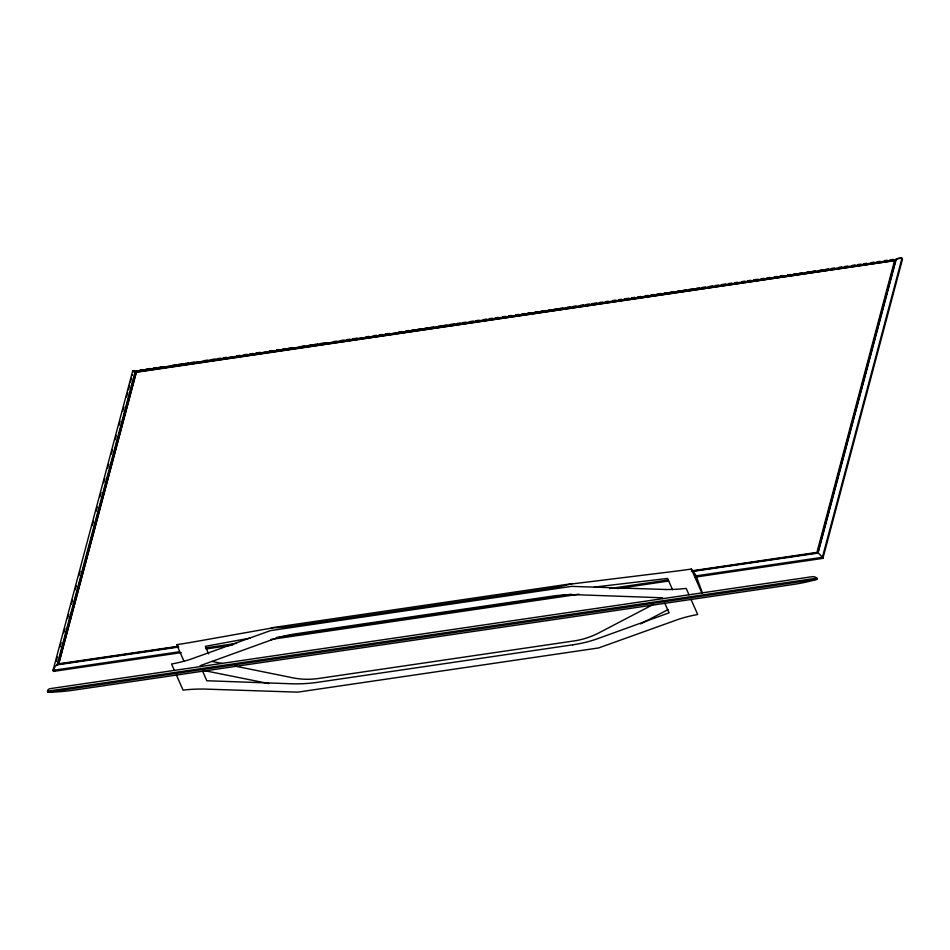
<?xml version="1.0" encoding="UTF-8"?>
<svg xmlns="http://www.w3.org/2000/svg" width="950" height="950" viewBox="0 0 950 950"><rect width="100%" height="100%" fill="white"/><g stroke="black" fill="none" stroke-linecap="round" stroke-linejoin="round"><path stroke-width="1.43" d="M56.181 661.378L57.321 657.091M59.981 647.081L61.121 642.794M63.781 632.783L64.921 628.496M67.593 618.486L68.733 614.199M71.392 604.188L72.532 599.901M75.192 589.891L76.344 585.604M79.004 575.593L80.144 571.306M92.316 525.552L93.456 521.265M96.116 511.254L97.268 506.968M99.928 496.957L101.068 492.67M103.728 482.659L104.868 478.372M107.54 468.362L108.68 464.075M111.34 454.064L112.48 449.777M115.14 439.767L116.28 435.48M118.952 425.469L120.092 421.183M122.752 411.172L123.892 406.885M126.552 396.874L127.692 392.588M128.464 389.726L129.604 385.439M130.364 382.577L131.504 378.29M132.264 375.428L132.454 374.704M178.826 646.998L57.131 664.869L135.244 371.296L896.171 259.516L818.045 553.09L693.049 571.354M57.712 664.679L135.791 371.628L57.902 664.335L57.131 664.869M136.361 371.996L58.722 663.777L136.361 371.996L894.579 260.609L816.941 552.389L692.277 570.772M818.045 553.09L817.511 552.758L895.399 260.051L896.171 259.516M817.772 553.031L895.731 260.015L135.244 371.296M695.151 577.137L822.89 558.362L902.5 259.148L901.336 257.842L898.142 258.341A8.206 6.306 -52.9 0 0 896.669 259.16M894.579 260.609L136.562 372.234M653.493 604.342L599.106 632.771A87.103 81.071 -77.5 0 1 573.776 640.977L318.915 678.431A87.103 81.071 -77.5 0 1 292.683 677.801L235.018 666.092M640.597 623.901L667.969 609.663M271.724 639.789L200.165 665.689L200.545 666.544M695.792 575.142L691.327 569.074A97.292 7.707 -6.7 0 1 686.197 569.786L684.475 570.024A95.475 7.564 -6.7 0 1 670.522 571.829L570.297 584.131A129.901 76.273 -23.8 0 1 548.851 588.537L293.894 625.991A129.901 76.273 -23.8 0 1 273.137 627.796L195.035 641.678A95.475 7.564 -6.7 0 1 183.089 643.684L181.521 643.934A97.292 7.707 -6.7 0 1 176.7 644.67L184.11 661.497M250.159 638.091L205.319 646.344L208.632 653.885M135.601 370.69L132.667 371.117L53.046 670.332L53.509 671.389L181.248 652.626M140.006 370.037L142.939 369.609M145.873 369.182L150.278 368.529M153.223 368.101L156.156 367.662M159.089 367.234L162.023 366.807M172.306 365.299L175.239 364.859M178.184 364.432L182.59 363.791M185.523 363.351L188.456 362.924M191.389 362.496L194.334 362.057M204.606 360.549L207.539 360.121M211.945 359.468L214.89 359.041M217.823 358.613L220.756 358.174M223.701 357.746L226.634 357.319M236.906 355.799L239.851 355.371M244.257 354.73L247.19 354.291M250.123 353.863L253.056 353.436M256.001 352.996L260.407 352.355M269.206 351.061L272.151 350.633M276.557 349.98L279.49 349.553M282.423 349.113L285.368 348.686M288.301 348.258L292.707 347.605M301.518 346.311L304.451 345.883M308.857 345.23L311.79 344.803M314.723 344.375L317.668 343.947M320.601 343.508L325.007 342.867M333.818 341.572L336.751 341.133M341.157 340.492L344.09 340.064M347.035 339.625L349.968 339.197M352.901 338.77L357.307 338.117M366.118 336.822L369.051 336.395M373.457 335.742L376.39 335.314M379.335 334.887L382.268 334.447M385.201 334.02L389.607 333.367M398.418 332.084L401.351 331.645M405.757 331.004L408.702 330.564M411.635 330.137L414.568 329.709M417.501 329.27L421.907 328.629M424.852 328.201L427.785 327.762M430.718 327.334L433.663 326.907M438.057 326.254L441.002 325.826M443.935 325.387L446.868 324.959M449.813 324.532L454.219 323.879M457.152 323.451L460.085 323.024M463.018 322.584L465.963 322.157M470.369 321.516L473.302 321.076M476.235 320.649L479.168 320.221M483.574 319.568L486.519 319.141M489.452 318.701L492.385 318.274M495.33 317.846L498.263 317.407M502.669 316.766L505.602 316.338M508.535 315.899L511.48 315.471M515.886 314.818L518.819 314.391M521.752 313.963L524.685 313.524M527.63 313.096L530.563 312.669M534.969 312.016L537.902 311.588M540.847 311.161L543.78 310.721M548.186 310.08L551.119 309.652M554.052 309.213L556.997 308.786M559.93 308.358L562.863 307.919M567.269 307.277L570.202 306.838M573.147 306.411L576.08 305.983M580.486 305.33L583.419 304.902M586.352 304.475L589.297 304.036M592.23 303.608L596.636 302.955M599.569 302.527L602.514 302.1M605.447 301.661L608.38 301.233M612.786 300.592L615.719 300.152M618.664 299.725L621.597 299.298M624.53 298.858L628.936 298.217M631.869 297.789L634.814 297.35M637.747 296.923L640.68 296.495M645.086 295.842L648.019 295.414M650.964 294.975L653.897 294.548M656.83 294.12L661.236 293.467M664.181 293.039L667.114 292.612M670.047 292.173L672.98 291.745M677.386 291.092L680.331 290.664M683.264 290.237L686.197 289.798M689.13 289.37L693.536 288.729M696.481 288.289L699.414 287.862M702.347 287.434L705.292 286.995M709.697 286.354L712.631 285.926M715.564 285.487L718.497 285.059M721.442 284.632L725.847 283.979M728.781 283.551L731.714 283.112M734.647 282.684L737.592 282.257M741.998 281.604L744.931 281.176M747.864 280.749L750.809 280.309M753.742 279.882L758.148 279.229M761.081 278.801L764.014 278.374M766.959 277.934L769.892 277.507M774.297 276.866L777.231 276.426M780.164 275.999L783.109 275.571M787.514 274.918L790.447 274.491M793.381 274.063L796.314 273.624M799.259 273.196L802.192 272.769M806.597 272.116L809.531 271.688M812.476 271.249L815.409 270.821M819.814 270.18L822.748 269.741M825.681 269.313L828.626 268.886M831.559 268.446L834.492 268.019M838.898 267.366L841.831 266.938M844.776 266.511L847.709 266.071M852.114 265.43L855.047 265.002M857.981 264.563L860.926 264.136M863.859 263.708L866.792 263.269M871.197 262.627L874.143 262.2M877.076 261.761L880.009 261.333M884.414 260.68L887.347 260.252M890.293 259.825L893.226 259.386M896.159 258.958L902.037 258.091L822.415 557.306L822.89 558.362M271.296 627.819L572.28 583.597M58.722 663.777L177.721 646.356M57.902 664.335L178.149 646.677M691.398 571.283L817.511 552.758M179.324 651.783L53.046 670.332L55.29 666.33A8.206 6.306 -52.9 0 1 56.632 665.226M205.746 647.9L236.586 643.376M276.224 637.545L571.342 594.189M609.52 588.584L668.254 579.963M694.676 576.08L822.415 557.306L819.446 554.076A8.206 2.434 53.1 0 0 818.401 553.316M206.209 648.957L232.643 645.074M270.821 639.469L579.156 594.178M617.334 588.561L668.717 581.02M47.5 691.184L816.869 578.158L817.332 579.215A170.264 124.723 14.9 0 1 793.939 584.357L72.77 690.294A170.264 124.723 14.9 0 1 47.963 692.241L47.5 691.184A4.429 3.242 14.9 0 1 50.409 688.607L812.179 576.697A4.429 3.242 14.9 0 1 816.869 578.158M47.963 692.241L817.332 579.215M572.755 644.824L317.894 682.266A122.681 89.87 14.9 0 1 291.104 683.762L206.815 680.746L202.611 671.222M594.367 587.088L667.577 578.443L672.553 589.736M665.819 589.499L571.544 586.376L270.56 630.598L190.333 659.347A136.135 99.726 14.9 0 1 171.546 664.002L174.361 670.391M268.862 683.596L208.121 671.365A95.475 88.813 -76.8 0 0 203.205 670.771M211.957 661.414L222.051 663.456M176.7 644.67L178.089 645.81M696.196 576.044L702.489 593.204M691.327 569.074L701.86 592.978M688.999 594.795L686.185 588.406A136.135 99.726 14.9 0 1 665.819 589.511M691.054 599.474L697.692 614.519A136.135 99.726 14.9 0 0 678.894 619.174L598.678 647.936L297.694 692.146L203.419 689.035A136.135 99.726 14.9 0 0 183.065 690.127L176.427 675.07M662.815 598.643L662.423 597.776L578.134 594.783A122.681 89.87 14.9 0 0 551.356 596.291L296.483 633.709A122.681 89.87 14.9 0 0 271.712 639.778M664.869 603.321L669.073 612.845L597.514 638.732A122.681 89.87 14.9 0 1 572.743 644.801M133.131 372.174L132.727 370.749L133.974 370.595A8.206 2.434 53.1 0 1 134.9 371.07M55.302 670.391A319.247 245.682 -52.9 0 1 53.509 671.389"/></g></svg>
